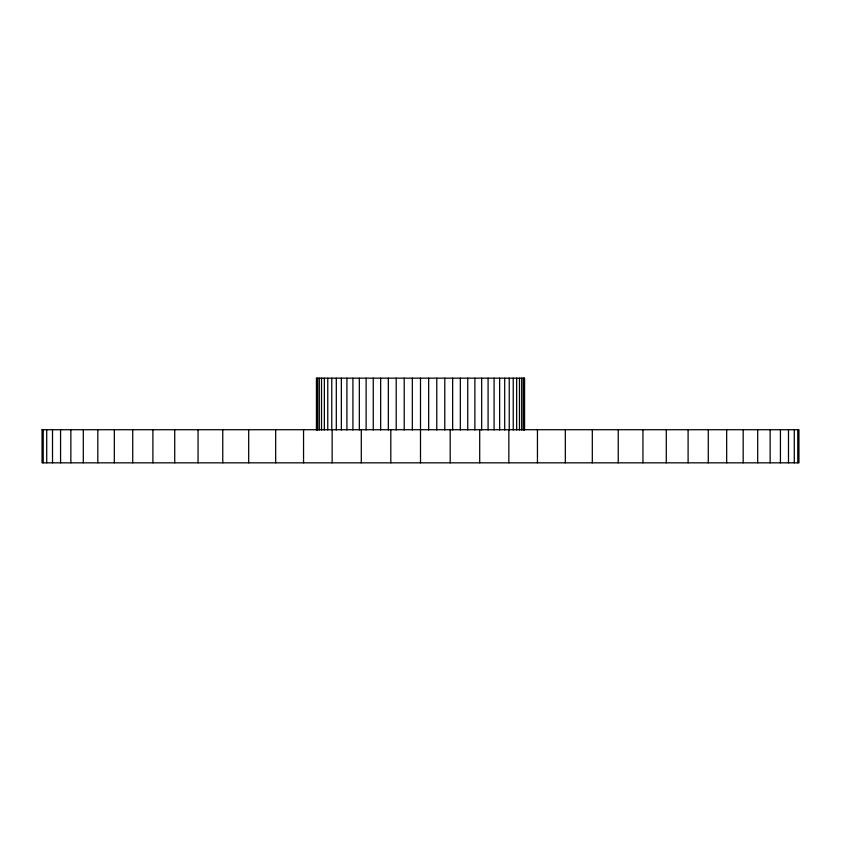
<?xml version="1.0" encoding="UTF-8"?>
<svg xmlns="http://www.w3.org/2000/svg" width="841" height="841" viewBox="0 0 841 841"><rect width="100%" height="100%" fill="white"/><g stroke="black" fill="none" stroke-linecap="round" stroke-linejoin="round"><path stroke-width="1.26" d="M43.217 462.834L43.217 429.719M46.707 462.834L46.718 429.719M52.51 462.834L52.51 429.719M60.573 462.834L60.573 429.719M70.854 462.834L70.865 429.719M83.301 462.834L83.301 429.719M97.819 462.834L97.819 429.719M114.323 462.834L114.334 429.719M132.72 462.834L132.731 429.719M152.894 462.834L152.904 429.719M174.718 462.834L174.718 429.719M198.056 462.834L198.056 429.719M222.76 462.834L222.76 429.719M248.684 462.834L248.694 429.719M275.669 462.834L275.68 429.719M303.548 462.834L303.559 429.719M332.153 462.834L332.153 429.719M361.294 462.834L361.294 429.719M390.802 462.834L390.813 429.719M797.783 429.719L797.783 462.834M794.282 429.719L794.293 462.834M788.49 429.719L788.49 462.834M780.427 429.719L780.427 462.834M770.135 429.719L770.146 462.834M757.699 429.719L757.699 462.834M743.181 429.719L743.181 462.834M726.666 429.719L726.677 462.834M708.269 429.719L708.28 462.834M688.096 429.719L688.106 462.834M666.282 429.719L666.282 462.834M642.945 429.719L642.945 462.834M618.24 429.719L618.24 462.834M592.306 429.719L592.316 462.834M565.32 429.719L565.331 462.834M537.441 429.719L537.452 462.834M524.574 430.035L524.574 378.166L316.426 378.166L316.426 430.035M524.248 378.166L524.248 430.035M523.291 378.166L523.291 430.035M521.693 378.166L521.693 430.035M519.475 378.166L519.475 430.035M516.647 378.166L516.647 430.035M513.231 378.166L513.231 430.035M509.236 378.166L509.236 430.035M508.847 429.719L508.847 462.834M504.695 378.166L504.695 430.035M499.638 378.166L499.638 430.035M494.088 378.166L494.088 430.035M488.085 378.166L488.085 430.035M481.672 378.166L481.672 430.035M479.706 429.719L479.706 462.834M474.881 378.166L474.881 430.035M467.743 378.166L467.743 430.035M460.332 378.166L460.332 430.035M452.658 378.166L452.658 430.035M450.187 429.719L450.198 462.834M444.794 378.166L444.794 430.035M436.784 378.166L436.784 430.035M428.668 378.166L428.668 430.035M420.5 378.166L420.5 462.834M412.332 378.166L412.332 430.035M404.216 378.166L404.216 430.035M396.206 378.166L396.206 430.035M388.342 378.166L388.342 430.035M380.668 378.166L380.668 430.035M373.257 378.166L373.257 430.035M366.119 378.166L366.119 430.035M359.328 378.166L359.328 430.035M352.915 378.166L352.915 430.035M346.913 378.166L346.913 430.035M341.362 378.166L341.362 430.035M336.305 378.166L336.305 430.035M331.764 378.166L331.764 430.035M327.769 378.166L327.769 430.035M324.353 378.166L324.353 430.035M321.525 378.166L321.525 430.035M319.307 378.166L319.307 430.035M317.709 378.166L317.709 430.035M316.752 378.166L316.752 430.035M42.061 429.719L42.05 462.834L798.95 462.834L798.939 429.719L42.061 429.719"/></g></svg>
